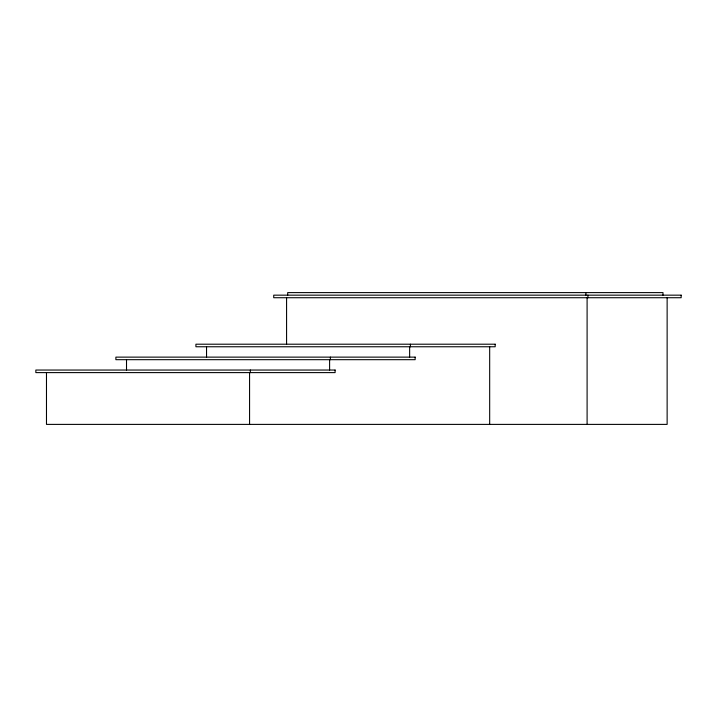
<?xml version="1.0" encoding="UTF-8"?>
<svg xmlns="http://www.w3.org/2000/svg" width="717" height="717" viewBox="0 0 717 717"><rect width="100%" height="100%" fill="white"/><g stroke="black" fill="none" stroke-linecap="round" stroke-linejoin="round"><path stroke-width="1.08" d="M667.133 297.725L667.133 424.392L46.48 424.392L46.48 372.607M662.983 295.162L662.983 292.608L287.696 292.608L287.696 295.162M587.931 295.162L587.931 297.725M587.098 297.725L587.098 424.392M585.914 292.608L585.914 295.162M489.675 346.759L489.675 424.392M410.42 344.205L410.42 346.759M409.64 346.759L409.64 357.129M330.385 357.129L330.385 359.683M329.605 359.683L329.605 370.044M286.576 297.725L286.576 344.205M250.35 370.044L250.35 372.607M249.57 372.607L249.57 424.392M206.541 346.759L206.541 357.129M126.515 359.683L126.515 370.044M681.15 295.162L273.724 295.162L273.724 297.725L681.15 297.725L681.15 295.162M495.178 344.205L195.92 344.205L195.92 346.759L495.178 346.759L495.178 344.205M415.143 357.129L115.885 357.129L115.885 359.683L415.143 359.683L415.143 357.129M335.108 370.044L35.85 370.044L35.85 372.607L335.108 372.607L335.108 370.044"/></g></svg>
